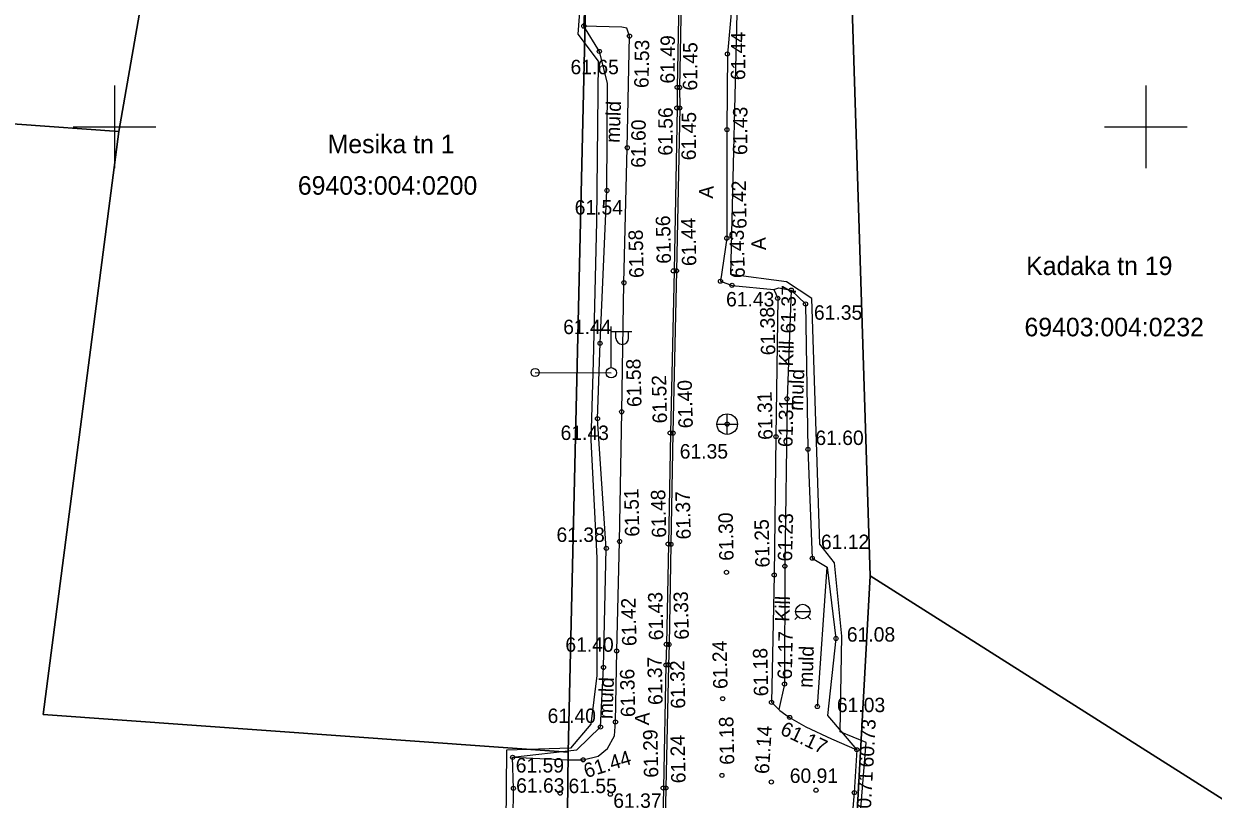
# Model space of a CAD drawing. Extents: x 641037 to 641849, y 6453870 to 6455484.
# Drawn here: x 641245.6 to 641303.3, y 6455017.4 to 6455055 of the extents above; entities that cross this region are included whole.
import ezdxf

# ---------------------------------------------------------------- set-up
doc = ezdxf.new("R2010")
doc.units = 0
for name, color, linetype in [('HALJASTUS', 7, 'Continuous'), ('KKAEV', 7, 'Continuous'), ('KORGUS-EH2000', 7, 'Continuous'), ('MOOTPIIR', 7, 'Continuous'), ('PIIR', 7, 'Continuous'), ('POST', 7, 'Continuous'), ('PUU', 7, 'Continuous'), ('TEE', 7, 'Continuous'), ('VKAEV', 7, 'Continuous'), ('VORK', 7, 'Continuous')]:
    doc.layers.add(name, color=color, linetype=linetype)

msp = doc.modelspace()

# ---------------------------------------------------------------- linework, layer by layer
at = {"layer": 'HALJASTUS'}
for points in [[(641269.301, 6455019.433), (641272.419, 6455019.799), (641273.562, 6455020.904), (641273.707, 6455023.789), (641273.843, 6455029.564), (641273.415, 6455035.85), (641273.541, 6455039.504), (641273.874, 6455046.912), (641273.902, 6455052.119), (641273.508, 6455053.657), (641272.751, 6455054.882)], [(641282.81, 6455042.083), (641283.504, 6455041.412), (641283.619, 6455034.367), (641283.829, 6455029.083), (641284.555, 6455028.645), (641284.98, 6455025.192), (641284.568, 6455021.458), (641285.989, 6455019.799)]]:
    msp.add_lwpolyline(points, dxfattribs=at)
at = {"layer": 'KKAEV'}
for p, q in [((641279.704, 6455035.087), (641279.704, 6455036.087)), ((641279.204, 6455035.587), (641280.204, 6455035.587))]:
    msp.add_line(p, q, dxfattribs=at)
msp.add_circle((641279.704, 6455035.587), 0.5, dxfattribs=at)
at = {"layer": 'KORGUS-EH2000'}
for centre in [(641272.751, 6455054.882), (641274.968, 6455054.398), (641273.508, 6455053.657), (641279.715, 6455053.534), (641277.281, 6455051.916), (641277.398, 6455051.906), (641277.263, 6455050.91), (641277.402, 6455050.914), (641279.692, 6455049.864), (641274.86, 6455048.984), (641273.874, 6455046.912), (641279.685, 6455044.6), (641277.095, 6455043.016), (641277.248, 6455043.017), (641274.697, 6455042.439), (641279.378, 6455042.513), (641279.939, 6455042.313), (641282.155, 6455041.685), (641282.81, 6455042.083), (641283.504, 6455041.412), (641273.541, 6455039.504), (641282.607, 6455036.814), (641273.415, 6455035.85), (641274.589, 6455036.184), (641279.704, 6455035.587), (641276.942, 6455035.159), (641277.076, 6455035.151), (641282.07, 6455034.979), (641283.619, 6455034.367), (641273.843, 6455029.564), (641274.487, 6455029.897), (641276.842, 6455029.77), (641276.977, 6455029.762), (641283.829, 6455029.083), (641279.67, 6455028.398), (641282.5, 6455028.699), (641281.985, 6455028.267), (641276.752, 6455024.914), (641276.885, 6455024.903), (641284.98, 6455025.192), (641274.347, 6455024.591), (641273.707, 6455023.789), (641276.739, 6455023.904), (641276.853, 6455023.915), (641282.486, 6455022.982), (641279.486, 6455022.272), (641281.855, 6455022.098), (641284.078, 6455021.893), (641273.562, 6455020.904), (641274.287, 6455021.148), (641282.734, 6455021.367), (641285.989, 6455019.799), (641269.301, 6455019.433), (641272.72, 6455019.312), (641279.45, 6455018.554), (641276.6, 6455017.941), (641276.729, 6455017.942), (641281.848, 6455018.238), (641269.339, 6455017.925), (641271.608, 6455017.695), (641274.04, 6455017.643), (641284.011, 6455017.837), (641285.867, 6455017.722)]:
    msp.add_circle(centre, 0.1, dxfattribs=at)
at = {"layer": 'MOOTPIIR'}
for points in [[(641272.824, 6455059.239), (641272.466, 6455054.49), (641273.452, 6455053.176), (641273.362, 6455045.41), (641273.213, 6455038.6), (641273.093, 6455034.807), (641273.392, 6455029.102), (641273.392, 6455023.397), (641273.093, 6455021.037), (641272.107, 6455019.873), (641269.001, 6455019.783), (641268.971, 6455016.199), (641271.57, 6455015.87), (641271.839, 6455014.377), (641270.763, 6454990.9), (641269.837, 6454974.711), (641270.315, 6454969.992), (641269.031, 6454956.342)], [(641283.114, 6454961.211), (641281.591, 6454963.197), (641280.859, 6454965.064), (641281.456, 6454972.367), (641282.502, 6454977.384), (641281.994, 6454981.686), (641282.89, 6454998.382), (641283.846, 6455015.288), (641286.056, 6455015.347), (641286.444, 6455020.156), (641285.19, 6455020.664), (641285.265, 6455025.309), (641284.906, 6455028.863), (641284.189, 6455029.759), (641283.801, 6455041.677), (641282.576, 6455042.483), (641279.888, 6455042.841), (641280.217, 6455056.85)]]:
    msp.add_lwpolyline(points, dxfattribs=at)
at = {"layer": 'PIIR'}
for points in [[(641256.63, 6455086.51), (641250.21, 6455049.77), (641230.47, 6455051.19), (641237.51, 6455104.69), (641258.83, 6455090.6)], [(641271.99, 6455019.68), (641246.54, 6455021.51), (641250.21, 6455049.77), (641256.63, 6455086.51), (641273.32, 6455076.68)], [(641273.32, 6455076.68), (641273.62, 6455085.31), (641284.95, 6455081.28), (641286.64, 6455028.23), (641282.92, 6454960.64), (641279.99, 6454952.84), (641282.76, 6454902.69), (641282.02, 6454850.04), (641281.44, 6454850.24), (641288.3, 6454751.28), (641284.33, 6454744.04), (641281.78, 6454779.95), (641275.6, 6454820.7), (641273.86, 6454829.76), (641272.28, 6454837.98), (641271.23, 6454888.3), (641272.52, 6454888.33), (641274.18, 6454888.38), (641273.07, 6454916.55), (641269.56, 6454951.11), (641271.5, 6454974.11), (641271.99, 6455019.68)], [(641284.95, 6455081.28), (641352.33, 6455037.88), (641332.2, 6454999.37), (641286.64, 6455028.23)], [(641250.21, 6455049.77), (641246.54, 6455021.51), (641271.99, 6455019.68), (641271.5, 6454974.11), (641213.76, 6454978.3), (641209.53, 6455012.59), (641230.47, 6455051.19)], [(641286.64, 6455028.23), (641332.2, 6454999.37), (641310.53, 6454953.87), (641282.92, 6454960.64)]]:
    msp.add_lwpolyline(points, close=True, dxfattribs=at)
at = {"layer": 'POST'}
for p, q in [((641274.086, 6455038.324), (641274.086, 6455040.324)), ((641274.086, 6455040.074), (641275.086, 6455040.074)), ((641274.313, 6455039.753), (641274.313, 6455040.074)), ((641274.925, 6455039.753), (641274.925, 6455040.074)), ((641270.394, 6455038.088), (641274.086, 6455038.074)), ((641274.086, 6455038.074), (641274.086, 6455038.074))]:
    msp.add_line(p, q, dxfattribs=at)
for centre, radius in [((641270.394, 6455038.088), 0.2), ((641274.086, 6455038.074), 0.25)]:
    msp.add_circle(centre, radius, dxfattribs=at)
msp.add_arc((641274.619, 6455039.753), 0.306, 180, 0, dxfattribs=at)
at = {"layer": 'PUU'}
msp.add_line((641284.078, 6455021.893), (641284.555, 6455028.645), dxfattribs=at)
at = {"layer": 'TEE'}
for points in [[(641275.06, 6455086.79), (641275.561, 6455086.307), (641276.052, 6455085.8), (641276.324, 6455085.182), (641276.484, 6455084.342), (641276.645, 6455083.908), (641276.955, 6455081.333), (641278.449, 6455080.503), (641278.385, 6455076.123), (641278.553, 6455074.542), (641278.905, 6455073.33), (641278.881, 6455072.649), (641278.873, 6455067.71), (641278.794, 6455062.27), (641278.999, 6455058.704), (641279.088, 6455057.393), (641279.491, 6455057.081), (641279.984, 6455056.439), (641279.715, 6455053.534), (641279.692, 6455049.864), (641279.685, 6455044.6), (641279.378, 6455042.513), (641279.939, 6455042.313), (641281.96, 6455042.118)], [(641269.325, 6455016.429), (641269.339, 6455017.925), (641269.301, 6455019.433), (641271.939, 6455019.307), (641272.72, 6455019.312), (641273.447, 6455019.494), (641273.903, 6455019.853), (641274.234, 6455020.472), (641274.287, 6455021.148), (641274.347, 6455024.591), (641274.487, 6455029.897), (641274.589, 6455036.184), (641274.697, 6455042.439), (641274.86, 6455048.984), (641274.968, 6455054.398), (641274.916, 6455054.542), (641274.841, 6455054.778), (641274.59, 6455054.836), (641272.751, 6455054.882), (641272.837, 6455056.465)], [(641277.357, 6455056.169), (641277.278, 6455051.907), (641277.282, 6455050.915), (641277.128, 6455043.019), (641276.956, 6455035.153), (641276.857, 6455029.764), (641276.765, 6455024.906), (641276.733, 6455023.918), (641276.609, 6455017.944), (641276.499, 6455012.464), (641276.478, 6455010.891), (641276.361, 6455005.167), (641276.209, 6454999.31), (641275.989, 6454994.062), (641275.69, 6454988.381), (641275.373, 6454982.787), (641274.998, 6454977.227), (641274.575, 6454971.266), (641274.158, 6454965.311), (641273.767, 6454959.943)], [(641277.477, 6455056.167), (641277.398, 6455051.906), (641277.402, 6455050.914), (641277.248, 6455043.017), (641277.076, 6455035.151), (641276.977, 6455029.762), (641276.885, 6455024.903), (641276.853, 6455023.915), (641276.729, 6455017.942), (641276.619, 6455012.462), (641276.598, 6455010.889), (641276.481, 6455005.164), (641276.329, 6454999.306), (641276.109, 6454994.056), (641275.81, 6454988.374), (641275.493, 6454982.78), (641275.118, 6454977.219), (641274.695, 6454971.258), (641274.278, 6454965.302), (641273.887, 6454959.935)], [(641281.96, 6455042.118), (641282.155, 6455041.685), (641282.07, 6455034.979), (641281.985, 6455028.267), (641281.855, 6455022.098), (641282.259, 6455021.706), (641282.734, 6455021.367), (641283.516, 6455020.914), (641284.765, 6455020.333), (641285.989, 6455019.799), (641285.867, 6455017.722), (641285.686, 6455015.634)], [(641281.96, 6455042.118), (641282.211, 6455042.199), (641282.81, 6455042.083), (641282.607, 6455036.814), (641282.5, 6455028.699), (641282.486, 6455022.982), (641282.207, 6455021.743)]]:
    msp.add_lwpolyline(points, dxfattribs=at)
at = {"layer": 'VKAEV'}
for p, q in [((641283.124, 6455026.255), (641282.984, 6455026.115)), ((641283.021, 6455026.502), (641283.721, 6455026.502)), ((641283.618, 6455026.255), (641283.758, 6455026.115))]:
    msp.add_line(p, q, dxfattribs=at)
msp.add_circle((641283.371, 6455026.502), 0.35, dxfattribs=at)
at = {"layer": 'VORK'}
for p, q in [((641250, 6455052), (641250, 6455048)), ((641300, 6455052), (641300, 6455048)), ((641248, 6455050), (641252, 6455050)), ((641298, 6455050), (641302, 6455050))]:
    msp.add_line(p, q, dxfattribs=at)

# ---------------------------------------------------------------- texts
at = {"layer": 'HALJASTUS'}
for p in [(641274.49, 6455049.213), (641283.376, 6455036.22), (641283.839, 6455022.794), (641274.146, 6455021.279)]:
    msp.add_text('muld', height=0.7, rotation=88.04749, dxfattribs=at).set_placement(p)
at = {"layer": 'KORGUS-EH2000'}
for s, rotation, p in [('61.49', 89.6903, (641277.161, 6455052.097)), ('61.44', 89.6903, (641280.579, 6455052.26)), ('61.53', 89.08578, (641275.892, 6455051.876)), ('61.45', 89.6903, (641278.251, 6455051.756)), ('61.56', 89.6903, (641277.053, 6455048.603)), ('61.43', 89.6903, (641280.676, 6455048.63)), ('61.45', 89.6903, (641278.185, 6455048.376)), ('61.60', 89.6903, (641275.744, 6455048.011)), ('61.42', 90.84876, (641280.649, 6455045.059)), ('61.56', 91.266, (641276.985, 6455043.367)), ('61.44', 91.266, (641278.212, 6455043.257)), ('61.58', 91.266, (641275.661, 6455042.679)), ('61.43', 91.266, (641280.562, 6455042.673)), ('61.37', 88.83561, (641283, 6455039.974)), ('61.38', 91.266, (641282.043, 6455038.933)), ('61.58', 91.266, (641275.553, 6455036.424)), ('61.52', 91.266, (641276.792, 6455035.63)), ('61.40', 91.266, (641278.04, 6455035.391)), ('61.31', 91.266, (641281.914, 6455034.831)), ('61.31', 88.83561, (641282.872, 6455034.466)), ('61.51', 91.266, (641275.451, 6455030.137)), ('61.48', 91.266, (641276.752, 6455030.081)), ('61.37', 91.266, (641277.941, 6455030.002)), ('61.30', 91.266, (641280.021, 6455028.967)), ('61.25', 91.266, (641281.769, 6455028.642)), ('61.23', 88.83561, (641282.854, 6455028.92)), ('61.43', 91.266, (641276.612, 6455025.114)), ('61.33', 91.266, (641277.849, 6455025.143)), ('61.42', 91.266, (641275.311, 6455024.831)), ('61.24', 91.266, (641279.727, 6455022.753)), ('61.17', 88.83561, (641282.84, 6455023.203)), ('61.18', 91.266, (641281.699, 6455022.398)), ('61.37', 91.266, (641276.579, 6455021.977)), ('61.32', 91.266, (641277.676, 6455021.798)), ('61.36', 91.266, (641275.251, 6455021.388)), ('61.18', 91.266, (641280.053, 6455019.075)), ('61.14', 86.37147, (641281.728, 6455018.609)), ('61.17', 334.63959, (641282.225, 6455020.571)), ('60.73', 87.05748, (641286.792, 6455018.93)), ('61.29', 91.266, (641276.37, 6455018.452)), ('61.24', 91.266, (641277.693, 6455018.182)), ('61.44', 17.33324, (641272.876, 6455018.418)), ('60.71', 87.05748, (641286.65, 6455016.412))]:
    msp.add_text(s, height=0.7, rotation=rotation, dxfattribs=at).set_placement(p)
for s, p in [('61.65', (641272.108, 6455052.55)), ('61.54', (641272.31, 6455045.745)), ('61.43', (641279.65, 6455041.293)), ('61.35', (641283.911, 6455040.648)), ('61.44', (641271.753, 6455039.95)), ('61.43', (641271.627, 6455034.817)), ('61.60', (641283.982, 6455034.574)), ('61.35', (641277.404, 6455033.916)), ('61.38', (641271.428, 6455029.875)), ('61.12', (641284.251, 6455029.529)), ('61.08', (641285.507, 6455025.04)), ('61.40', (641271.859, 6455024.548)), ('61.03', (641285.023, 6455021.622)), ('61.40', (641270.998, 6455021.096)), ('61.59', (641269.453, 6455018.694)), ('60.91', (641282.739, 6455018.191)), ('61.63', (641269.471, 6455017.717)), ('61.55', (641272.011, 6455017.698)), ('61.37', (641274.182, 6455016.984))]:
    msp.add_text(s, height=0.7, dxfattribs=at).set_placement(p)
at = {"layer": 'PIIR'}
for s, p in [('Mesika tn 1', (641260.333, 6455048.72)), ('69403:004:0200', (641258.888, 6455046.708)), ('Kadaka tn 19', (641294.2, 6455042.813)), ('69403:004:0232', (641294.12, 6455039.843))]:
    msp.add_text(s, height=0.9, dxfattribs=at).set_placement(p)
at = {"layer": 'TEE'}
for s, rotation, p in [('A', 86.26706, (641279.017, 6455046.508)), ('A', 91.43871, (641281.586, 6455044.026)), ('Kill', 87.91416, (641282.893, 6455038.373)), ('Kill', 87.91416, (641282.714, 6455025.993)), ('A', 86.26706, (641275.915, 6455020.975))]:
    msp.add_text(s, height=0.7, rotation=rotation, dxfattribs=at).set_placement(p)

doc.saveas('drawing.dxf')
